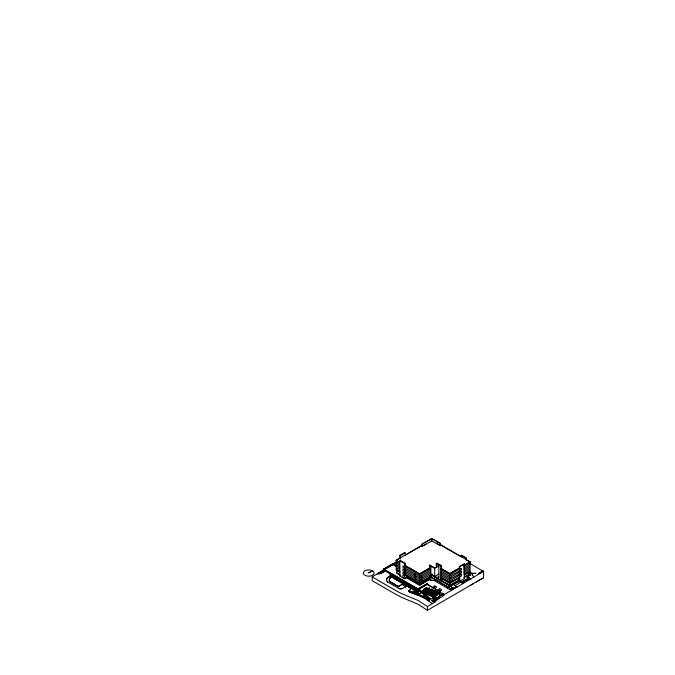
<?xml version="1.0" encoding="UTF-8"?>
<svg xmlns="http://www.w3.org/2000/svg" width="675" height="675" viewBox="0 0 675 675"><rect width="100%" height="100%" fill="white"/><g stroke="black" fill="none" stroke-linecap="round" stroke-linejoin="round"><path stroke-width="1.01" d="M422.018 592.532L429.275 600.092L418.483 594.422M409.548 590.304A2.624 1.519 0 0 0 408.78 591.3L409.193 590.431A2.54 1.468 0 0 1 409.615 590.11M408.78 591.249L408.78 591.182A1.257 0.726 0 0 0 409.312 591.815A68.318 39.445 0 0 0 412.594 593.063L417.741 595.097A71.98 41.555 0 0 1 427.039 599.881L429.798 601.796M423.537 590.169L421.04 591.722L423.537 590.279L432.802 595.375L433.468 595.072L424.136 589.039L426.431 587.824L439.222 593.072L440.75 592.152L427.292 584.263M434.295 595.966L438.826 598.776L434.227 596L436.042 594.953L426.786 589.081L439.442 594.472M427.132 591.072L423.773 589.283M434.759 594.135L426.786 589.081L437.923 593.705L426.71 589.148M429.081 600.21L422.094 592.574L423.25 594.059M435.915 600.809C431.274 597.358 439.67 603.771 433.274 600.311C438.522 598.767 435.367 598.371 431.452 596.042L423.233 591.832L430.372 599.459L432.869 598.016L432.877 596.784M423.368 591.941L430.372 599.459M472.432 575.26L472.432 575.184A5.181 2.987 0 0 1 473.437 577.26L473.394 577.37M467.918 573.008C476.845 576.239 459.802 575.724 470.99 578.762L483.587 571.337L482.878 570.907L479.95 572.83A3.645 2.101 0 0 1 478.617 573.438A3.594 2.076 0 0 0 479.908 572.813L482.878 570.907M386.573 579.471C386.91 576.636 391.5 576.914 389.922 573.691M430.785 576.29L422.423 580.998L422.423 579.471L430.692 574.695M408.915 590.659L409.109 590.406A2.624 1.519 0 0 1 409.548 590.077M386.91 578.559L390.125 575.986M407.093 586.128L405.768 586.896L402.038 584.246L398.385 586.356L390.26 581.664A6.488 3.746 0 0 1 390.293 577.665L390.563 576.129L391.93 575.311L417.968 590.338L419.47 589.469L420.061 590.245L417.344 591.815L390.563 576.357M402.038 584.626L398.385 586.735L390.26 582.044A6.488 3.746 0 0 1 390.285 578.053L390.437 576.366L391.93 575.539L417.066 590.051M387.771 582.137A7.02 4.05 0 0 1 386.547 579.943L386.573 579.361A7.02 4.05 0 0 1 388.058 577.218L388.598 576.889M483.587 577.699L427.444 610.284L418.002 604.218L405.371 598.944A74.959 43.276 0 0 1 395.508 594.16L372.17 580.686L372.17 576.906L383.324 570.088M391.171 565.211L396.411 561.963M383.375 570.206L378.084 573.488L380.185 573.674L383.392 571.902M391.306 565.287L396.596 562.005M390.766 576.104L391.939 575.463L417.968 590.49L419.47 589.697M372.347 570.721L368.508 572.94L372.735 570.949M399.862 558.402L399.862 555.365L404.637 552.606L405.169 552.918L405.169 555.289L422.508 545.282M399.862 555.365L400.393 555.677L405.169 552.918M422.061 544.084L431.814 538.447L440.446 543.434L440.446 545.577L431.814 540.979L422.061 546.227L422.061 544.084L431.814 538.836L440.446 543.434M399.617 572.197L396.183 570.215L396.183 560.25L422.508 545.046M400.393 558.048L396.183 560.478L399.549 562.427M422.061 546.227L426.043 544.16M386.159 570.805L383.392 572.096L383.392 569.152L393.086 563.549L396.554 565.549M390.125 573.573L383.788 569.911L383.788 569.152L393.086 563.777L396.554 565.777M384.269 569.405L393.086 564.317L396.554 566.317M383.788 569.911L393.086 564.545L396.554 566.544M438.024 580.205L430.819 580.365L429.494 579.597L419.639 585.292L406.502 577.707L404.637 578.779L399.862 576.02L399.862 560.849L400.393 560.537L405.169 563.296L405.169 575.404L419.639 583.757L430.819 577.302M436.463 543.51L437.257 542.818M399.862 560.849L404.637 563.608L405.169 563.296M396.512 570.409L399.946 572.003M399.862 576.02L400.722 575.522M430.819 580.365L430.819 567.337L429.494 566.57L429.823 565.076L434.7 567.894L438.885 565.852L438.885 579.158M429.494 566.57L429.823 565.076M437.797 566.528L436.286 565.658L436.286 563.431L436.953 563.051L441.543 565.701L441.543 568.46L440.876 568.839M405.169 565.447L419.639 573.792L430.819 567.337M430.819 567.574L419.639 574.028L405.169 565.675M430.692 568.569L419.639 574.948L405.169 566.595L404.637 566.899L402.899 565.895L402.899 567.422L404.637 568.434L405.169 568.122L419.639 576.475L430.819 570.021M436.286 565.658L436.953 565.27M429.494 565.27L434.7 568.274L438.885 565.852M421.63 576.863L419.639 578.011L415.927 575.868L415.927 577.395L419.639 579.547L421.63 578.391M430.692 571.632L422.423 576.399L422.423 577.935L430.692 573.168M436.286 563.431L440.876 566.08L441.543 565.701M405.565 586.668L402.848 588.347A3.198 1.848 0 0 1 399.246 588.718L387.771 582.019A7.02 4.05 0 0 1 386.547 579.825M461.118 556.824L461.32 555.171L466.096 557.93L466.096 559.98M441.543 567.92L440.876 568.308L449.837 573.48L459.397 567.97M421.63 579.926L419.639 581.074L415.927 578.931L415.927 580.466L419.639 582.609L421.63 581.462M461.118 555.289L466.096 557.93M432.835 574.189L430.819 574.239L434.7 576.475L438.885 574.054M383.788 569.152L417.968 588.878L427.292 583.495L427.486 584.381L417.968 589.874L383.392 569.911M419.901 594.051L413.429 591.891L414.433 591.173L417.344 592.928L420.162 591.292L419.487 589.612L417.968 590.49L417.968 588.878M427.486 583.613L417.968 589.115L383.392 569.152M413.429 591.891L414.433 591.038M421.352 587.697L424.735 585.74M434.582 580.281L434.16 580.525L451.305 590.431L456.502 586.972L455.937 587.579L455.954 587.149M440.876 578.273L449.837 583.445L459.397 577.935L459.397 566.671L464.172 563.912L464.501 578.433L460.519 580.728M459.397 566.671L464.501 564.106M390.563 576.129L417.344 591.587L420.061 590.017M420.179 590.254L417.344 591.891L390.437 576.366M464.172 565.211L470.112 561.786L470.112 571.75L464.172 575.176L464.172 563.912M459.397 568.198L449.837 573.708L440.876 568.536M464.172 565.447L470.112 562.013L465.893 559.583L465.893 558.048M424.136 589.039L426.431 587.714L427.942 588.516M464.172 566.367L469.311 563.397L469.311 564.924L464.172 567.894M411.024 591.587L417.859 594.16M425.191 590.102L433.468 594.953L432.802 595.375L423.478 590.245M418.019 593.536L419.453 594.169L421.875 592.405M434.86 599.856L436.118 600.581L434.86 599.856L436.421 598.944L423.233 591.832M464.172 569.43L469.311 566.46L469.311 567.996L464.172 570.957M431.156 589.925L431.992 589.435L431.992 588.592M422.904 595.299L423.866 594.633M464.172 572.493L469.311 569.523L469.311 571.058L464.172 574.028M424.17 596.135L424.913 595.704M424.913 595.839L424.17 596.219M434.303 591.19L434.818 590.895M451.583 581.833L453.322 580.829M464.518 574.358L466.147 573.421M426.144 596.86L425.655 597.459L426.144 597.181L429.165 599.974M463.708 577.361L468.585 574.543L468.585 571.784M459.726 566.865L459.726 581.192L458.73 580.618L449.845 585.748L449.837 573.48M464.316 577.395L468.788 574.813L468.788 571.75M447.188 588.052L459.726 581.192M467.193 576.568L470.644 574.585M427.224 584.415L440.691 592.118L439.29 593.114M434.227 596.118L436.042 595.072M436.725 595.19L437.636 594.667L437.636 595.148M430.448 599.307L428.321 597.417M439.433 594.515L442.041 593.013M453.49 584.331L455.22 585.79L460.358 582.356M459.295 580.981L461.025 582.432L468.99 577.842L470.787 579.184L470.99 578.762M466.349 579.977L466.349 580.213A6.826 3.94 0 0 0 463.185 583.006L461.295 582.28L468.99 577.842M451.55 588.465L449.727 589.52L449.795 589.056M438.573 596.734L443.382 593.671L438.37 597.358L439.425 598.084L438.37 597.358M438.682 596.59L442.387 594.245M432.076 600.548L435.358 598.995L432.472 600.429L434.725 602.075L432.076 600.548L434.725 602.075M432.076 600.657L434.962 598.995M438.37 597.476L437.712 598.016L438.573 596.936M437.771 597.316L437.771 598.278L436.379 598.177M435.518 601.155L433.671 600.083L437.181 598.177M434.067 600.083C439.661 602.488 428.692 599.333 437.577 598.286M451.583 588.026L449.727 589.283L451.305 590.195L456.916 586.963L456.46 587.41M470.787 578.872L456.916 587.191M443.18 593.899L444.243 594.506L451.305 590.431M437.771 598.278L435.257 599.619L436.118 600.455M444.04 594.734L442.986 594.127L444.243 594.506M444.04 594.852C441.948 598.523 436.101 597.991 439.028 598.548L436.32 600.345M435.324 601.383L434.919 601.957M427.444 610.284L427.444 606.504L434.725 602.184M470.99 585.006L473.394 583.613M475.774 582.23L483.587 577.724L483.587 571.337M382.624 572.527L383.392 572.096M456.46 587.183L456.916 586.963M378.084 573.337L378.911 573.817L381.864 572.999M433.325 576.163L451.153 586.592A4.354 2.514 -60 0 0 450.284 586.668L450.056 586.752A4.354 2.514 -60 0 0 448.875 587.461L429.773 576.509A4.354 2.514 -60 0 1 430.945 575.792L431.182 575.64A4.354 2.514 -60 0 1 431.409 575.581M456.317 587.267L455.743 587.393M452.225 588.018L452.95 587.858M453.288 587.984L452.225 588.246L452.25 587.815M452.571 587.917L453.305 587.545M455.954 587.377L454.402 587.562M470.171 579.234L469.952 579.26A11.467 6.615 0 0 0 466.324 580.112A6.877 3.966 0 0 0 463.092 583.318M434.852 577.209L438.885 577.117M377.013 574.104L378.911 573.817M412.096 592L413.454 592.431M413.589 591.815L415.403 592.414M413.404 592.481L415.209 593.08M412.147 591.958L408.991 590.718M415.344 592.464L417.125 593.097M415.159 593.131L417.859 594.278M408.881 590.735L411.024 591.705M427.933 588.398L439.29 593.038M417.074 593.139L419.445 594.101M418.483 594.532L417.808 594.194M418.424 594.582L417.8 594.304M417.741 595.207L412.594 593.182A68.318 39.445 0 0 1 409.312 591.933M418.424 594.464L420.154 595.283M434.303 591.022L439.29 593.308L434.818 590.22M420.095 595.207L423.385 596.852M429.148 590.794L426.845 589.68L436.177 594.953M423.326 596.776L424.946 597.679M424.879 597.603L427.866 599.442M424.87 597.712L426.389 598.565M440.792 544.86L470.112 561.786M440.792 545.088L460.232 556.31M436.463 543.274L440.446 545.577M482.836 571.16L483.587 571.565L469.403 563.136M467.918 573.311L470.644 574.889M459.397 577.935L458.73 577.555L458.73 580.618M440.876 569.455L449.837 574.627M461.295 582.592L463.092 583.63M440.876 570.991L449.837 576.163M440.876 572.518L449.837 577.69M440.876 574.054L449.837 579.226M440.876 575.589L449.837 580.762M440.876 577.117L449.837 582.289M443.542 579.192L441.745 578.154L441.745 580.686L449.845 585.36L458.528 580.348L458.528 577.817M445.348 580.23L448.048 581.791M432.093 575.572L451.524 586.744M430.945 575.716A4.354 2.514 -60 0 0 429.773 576.433L448.875 587.461M449.795 589.283L451.339 590.178M430.819 579.985L429.494 579.217L419.639 584.904L406.502 577.319L404.637 578.391L402.899 577.387L402.899 574.855L404.637 575.868M396.183 560.25L399.549 562.199M399.541 563.338L396.976 561.862L396.976 563.397L399.541 564.874M399.541 566.409L396.976 564.924L396.976 566.46L399.541 567.937M415.125 575.404L405.169 569.658L404.637 569.962L402.899 568.958L402.899 570.493L404.637 571.497L405.169 571.193L415.125 576.939M443.18 594.008L444.243 594.616M399.541 569.472L396.976 567.996L396.976 569.523L399.541 571.008M415.125 578.475L405.169 572.721L404.637 573.033L402.899 572.02L402.899 573.556L404.637 574.56L405.169 574.256L415.125 580.002M442.783 594.354L443.838 595.08M442.589 594.582L443.644 595.19M443.441 595.426L442.387 594.818L443.441 595.536M431.992 589.267L434.109 590.49M396.841 570.367L399.786 572.071M396.841 572.898L399.786 574.594M438.573 597.13L439.627 597.856M399.946 575.075L396.841 573.278L396.841 570.215M438.176 597.594L439.231 598.202M438.176 597.704L439.231 598.32M423.605 591.688L428.819 594.886M423.546 591.764L427.781 594.295M431.173 596.253L432.869 597.232M391.922 574.611L393.719 575.648M400.005 579.277L405.388 582.39M408.088 583.942L413.471 587.056M433.671 600.202L435.518 601.265M433.274 600.311L435.324 601.501M410.965 588.364L405.768 585.444L405.768 586.896M372.17 576.906L395.508 590.38A74.959 43.276 0 0 0 405.371 595.164L418.002 600.438L427.444 606.504M432.877 596.86L436.354 598.868M432.877 598.016L434.759 598.995M426.457 598.413L429.089 600.024M427.039 599.999L428.439 600.885M425.495 589.815L433.468 595.072M429.798 601.678L432.354 603.669M431.831 603.146L432.354 603.56M420.922 591.604L422.086 592.684M420.922 591.713L421.875 592.599M420.922 591.891L421.875 592.768M426.144 596.978L423.866 594.481M424.077 593.401L426.195 595.409M469.682 571.582L469.792 572.003A3.029 1.755 0 0 0 472.93 573.429L472.93 573.353A3.029 1.755 0 0 1 469.792 571.919L469.792 572.003M475.327 573.142L475.327 573.37A3.594 2.076 0 0 0 475.858 573.48M472.475 575.016L472.475 575.243A2.211 1.274 0 0 1 472.593 573.64A2.211 1.274 0 0 1 475.327 573.37M468.728 577.53L468.728 577.994M466.999 576.534L466.999 576.99M461.32 555.171L461.32 556.808M461.025 581.977L461.025 582.432M458.637 581.361L458.637 581.825M456.317 587.039L456.292 587.478M456.14 587.098L456.114 587.537M455.76 587.191L455.743 587.621M455.566 587.225L455.557 587.663M455.372 587.258L455.363 587.689M455.22 585.326L455.22 585.79M452.95 587.63L452.933 588.06M452.596 587.714L452.571 588.153M451.904 587.917L451.887 588.355M441.543 577.884L441.543 580.947L440.876 581.335L440.876 566.08M440.117 543.62L440.117 545.771M439.282 592.802L439.29 593.646M438.556 565.658L438.556 566.966M435.122 601.611L432.869 600.429M434.7 568.274L434.7 576.475M431.814 538.836L431.814 540.979M430.684 590.549L430.684 591.536M429.494 577.53L429.494 579.597M429.173 587.191L429.173 587.807M427.292 583.495L427.292 584.491M422.398 544.278L422.398 546.421M421.63 575.328L421.63 582.609M420.922 591.486L420.837 591.916M420.39 590.996L420.306 591.427M419.639 573.792L419.639 585.292M419.47 589.469L419.487 590.051M417.344 591.587L417.344 592.928M415.125 573.877L415.125 581.15M410.67 587.739L410.611 589.579M410.408 588.119L410.408 589.579M406.502 575.632L406.502 577.707M405.633 584.828L405.565 586.786M404.637 563.608L404.637 578.779M400.393 555.677L400.393 558.967M398.385 586.086L398.385 586.735M393.086 563.549L393.086 564.545M383.653 570.071L383.653 572.248M402.848 588.237A3.198 1.848 0 0 1 399.246 588.6M431.182 575.716A4.354 2.514 -60 0 1 431.409 575.665M431.629 575.632A4.354 2.514 -60 0 1 431.84 575.623M431.629 575.556A4.354 2.514 -60 0 1 432.051 575.564M459.397 569.118L450.917 574.02L450.917 575.547L461.472 569.835L461.472 568.308L459.397 569.118M434.919 585.934L433.164 586.946L435.122 588.077L436.877 587.064L434.919 585.934M459.397 572.189L450.917 577.083L450.917 578.618L461.472 572.906L461.472 571.371L459.397 572.189M459.397 575.252L450.917 580.146L450.917 581.681L461.472 575.969L461.472 574.433L459.397 575.252M439.864 588.786L438.109 589.807L440.066 590.937L441.821 589.916L439.864 588.786M372.558 570.831L372.018 570.552A5.451 3.147 0 0 0 363.386 572.366A5.451 3.147 0 0 0 369.883 576.121A5.451 3.147 0 0 0 373.022 571.134L372.558 570.831"/></g></svg>
